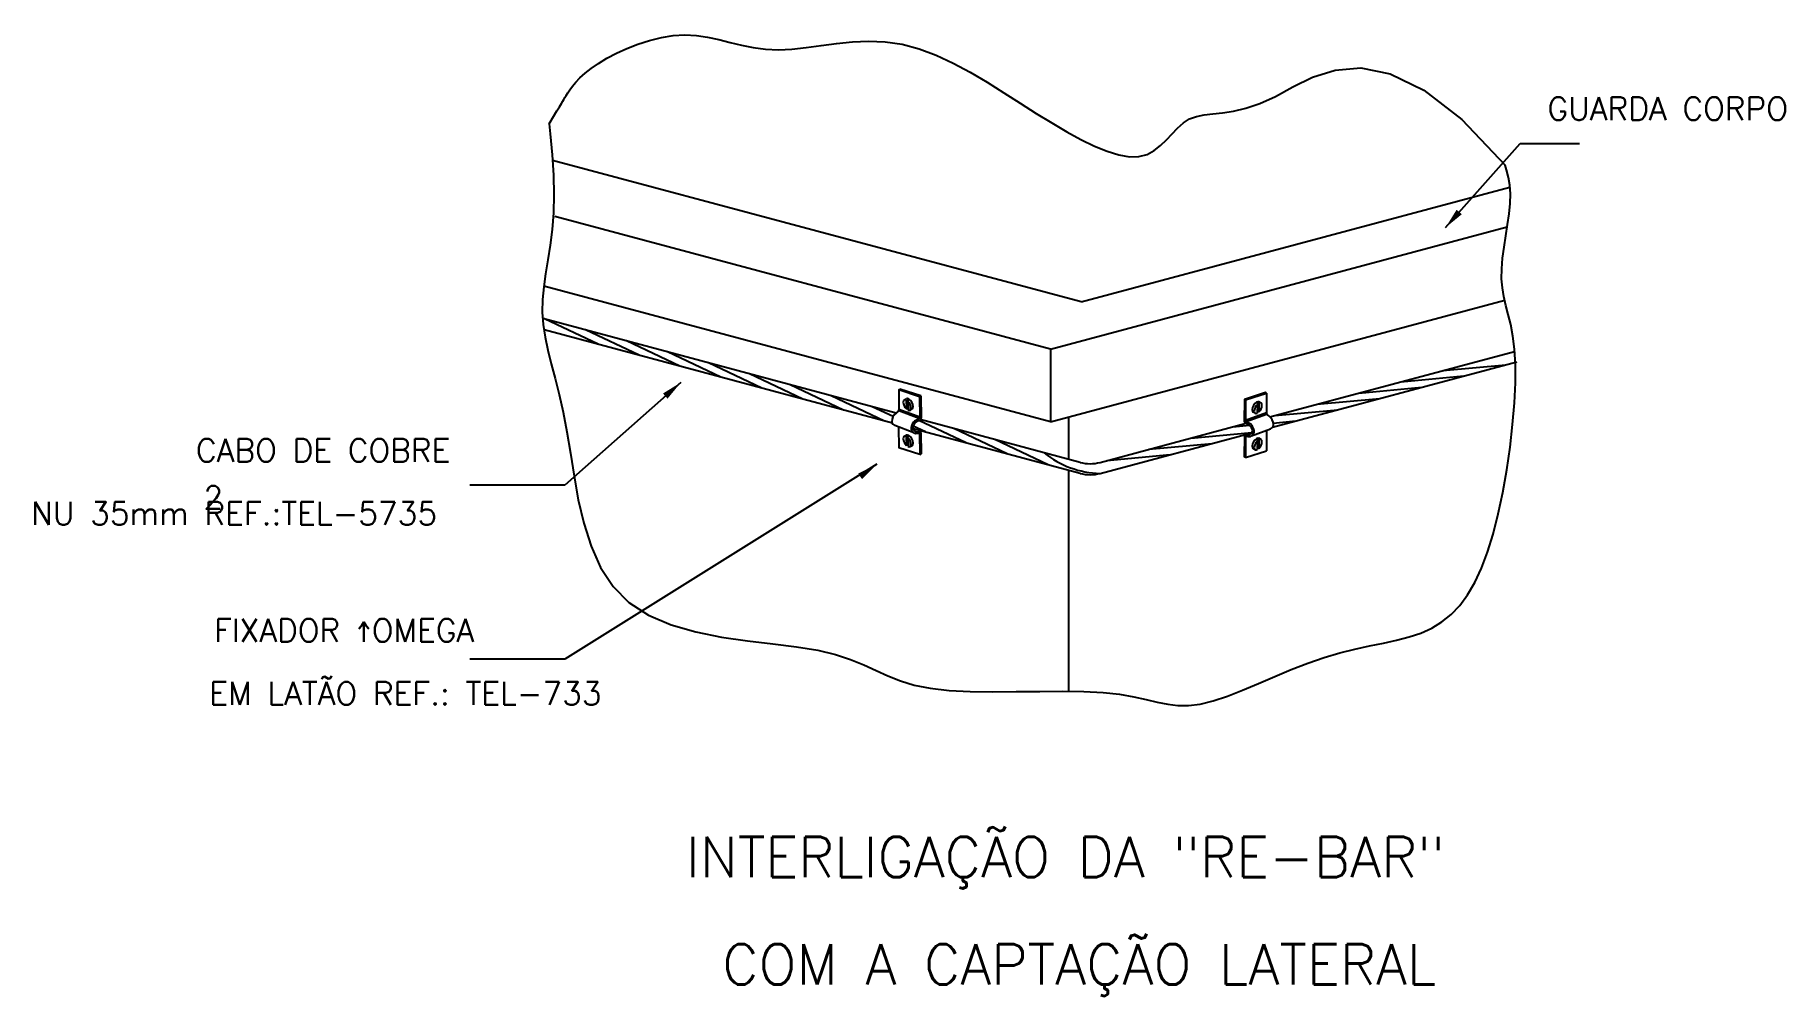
# Model space of a CAD drawing. Header units: millimetres. Extents: x -5608.8 to -5593.6, y -4629.6 to -4621.3.
import ezdxf
from ezdxf.enums import TextEntityAlignment as Align

# ---------------------------------------------------------------- set-up
doc = ezdxf.new("R2010")
doc.units = ezdxf.units.MM
doc.header["$LTSCALE"] = 10
doc.layers.add('Termotécnica', color=7, linetype='Continuous')
doc.styles.add('r140', font='romans.shx')
doc.styles.add('r80', font='romans.shx')

msp = doc.modelspace()

# ---------------------------------------------------------------- linework, layer by layer
at = {"layer": 'Termotécnica', "color": 2}
for p, q in [((-5596.535087130312, -4622.950018528028), (-5595.887230109583, -4622.219880238463)), ((-5595.887230109583, -4622.219880238463), (-5595.370660738578, -4622.219880238463)), ((-5601.312627778568, -4624.565066410886), (-5604.386520234248, -4623.740793796269)), ((-5601.345077595002, -4624.652148688228), (-5604.375418944608, -4623.840171170811)), ((-5598.061823409696, -4624.597668523018), (-5595.934824177329, -4624.027740796403)), ((-5598.041023396138, -4624.687801915103), (-5595.914024163771, -4624.117874188488)), ((-5603.185656948471, -4624.298099071401), (-5604.19441684685, -4625.193179074374)), ((-5599.712653511303, -4624.993773546171), (-5601.103019020836, -4624.621226230707)), ((-5599.540107481235, -4624.993773546171), (-5598.270402308716, -4624.653557070568)), ((-5599.712653511303, -4625.089555403161), (-5601.165701599527, -4624.700212341358)), ((-5599.540107481235, -4625.089555403161), (-5598.220059316558, -4624.735849563465)), ((-5601.480610269053, -4625.01007419915), (-5604.19441684685, -4626.704736029785)), ((-5604.19441684685, -4625.193179074374), (-5605.020029584267, -4625.193179074374)), ((-5604.19441684685, -4626.704736029785), (-5605.020029584267, -4626.704736029785))]:
    msp.add_line(p, q, dxfattribs=at)
at = {"layer": 'Termotécnica', "color": 3}
for p, q in [((-5599.703423870274, -4623.597246720695), (-5604.301933228132, -4622.365079851869)), ((-5599.703423870274, -4623.597246720695), (-5595.975679071178, -4622.598400512187)), ((-5599.969645542943, -4624.008402738689), (-5604.280970975583, -4622.853186570705)), ((-5599.969645542943, -4624.008402738689), (-5595.999194099851, -4622.944523480926)), ((-5599.969645542943, -4624.640841530977), (-5604.376755960349, -4623.459959853678)), ((-5599.969645542943, -4624.640841530977), (-5596.020229231916, -4623.582598619862)), ((-5599.969645542943, -4624.008402738689), (-5599.969645542943, -4624.640841530977)), ((-5601.108847709854, -4624.422501367273, 0.00457126442450315), (-5601.291101857891, -4624.363283404856, -0.0372501056486117)), ((-5601.097898413125, -4624.415818736762, 0.007127054077128899), (-5601.280152561161, -4624.356600774345, -0.03617640784792923)), ((-5598.284547595091, -4624.442914576632, 0.007127054077128899), (-5598.102293447055, -4624.383696614214, -0.03617640784792923)), ((-5598.273598298362, -4624.449597207144, 0.00457126442450315), (-5598.091344150326, -4624.390379244726, -0.0372501056486117)), ((-5601.159020854414, -4624.735623553775, -0.008334254544449865), (-5601.324915466475, -4624.673801441398, -0.06027566661279985)), ((-5599.81465393368, -4624.602794600643), (-5599.81465393368, -4624.966442615367)), ((-5598.223425153803, -4624.762719393645, -0.008334254544449865), (-5598.057530541742, -4624.700897281268, -0.06027566661279985)), ((-5601.106490922794, -4624.924947976267, 0.004365929659292092), (-5601.28874507083, -4624.865730013849, -0.03745544041382276)), ((-5601.095541626065, -4624.918265345755, 0.00692171931191784), (-5601.095615752426, -4624.918241260641, 0.00690410693891375)), ((-5598.286904382151, -4624.945361185625, 0.00692171931191784), (-5598.286830255791, -4624.94533710051, 0.00690410693891375)), ((-5598.275955085423, -4624.952043816136, 0.004365929659292092), (-5598.093700937387, -4624.89282585372, -0.03745544041382276)), ((-5599.81465393368, -4625.062224472357), (-5599.81465393368, -4626.985956874002))]:
    msp.add_line(p, q, dxfattribs=at)
at = {"layer": 'Termotécnica', "color": 1}
for p, q in [((-5603.904911170801, -4623.966243348836), (-5604.37076853373, -4623.745162481668)), ((-5603.549121437525, -4624.061576920542), (-5604.014978800454, -4623.840496053374)), ((-5603.193331704249, -4624.156910492248), (-5603.659189067178, -4623.935829625081)), ((-5602.837541970973, -4624.252244063955), (-5603.301110545985, -4624.032249381654)), ((-5602.481752237697, -4624.347577635662), (-5602.94532081271, -4624.12758295336)), ((-5602.125962504421, -4624.442911207369), (-5602.589531079434, -4624.222916525066)), ((-5596.557938053931, -4624.194703656432), (-5596.009493478972, -4624.143530232469)), ((-5601.770172771146, -4624.538244779074), (-5602.233741346158, -4624.318250096773)), ((-5597.288425586428, -4624.390437200846), (-5596.739981011469, -4624.339263776882)), ((-5596.92318182018, -4624.292570428638), (-5596.374737245221, -4624.241397004675)), ((-5601.41438303787, -4624.633578350781), (-5601.877951612882, -4624.41358366848)), ((-5601.339216268461, -4624.595737321985), (-5601.522161879606, -4624.508917240187)), ((-5601.110033183421, -4624.607447060221, 0.003515874247987332), (-5601.288902669428, -4624.541184614918, 0.004802997997095225)), ((-5601.106565420358, -4624.600162055399, 0.004347167591834156), (-5601.288849971072, -4624.532682669043, -0.03744630099399269)), ((-5601.108081331355, -4624.604444030334, 0.003979134446257581), (-5601.288785270962, -4624.537549765796, -0.03745193798263646)), ((-5598.018913118925, -4624.586170745259), (-5597.470468543966, -4624.534997321296)), ((-5597.653669352677, -4624.488303973052), (-5597.105224777718, -4624.437130549089)), ((-5601.114241228294, -4624.611152187896, 0.002528825279859756), (-5601.290732493719, -4624.545959809087, -0.03793698409255919)), ((-5601.058593304593, -4624.728911922488), (-5601.164787399402, -4624.678515632901)), ((-5600.702803571317, -4624.824245494195), (-5601.115310421967, -4624.628483058069)), ((-5598.384156885174, -4624.684037517466), (-5598.240333525266, -4624.670617868319)), ((-5598.275880587858, -4624.627257895268, 0.004347167591834156), (-5598.093596037145, -4624.559778508913, -0.03744630099399269)), ((-5598.274364676862, -4624.631539870205, 0.003979134446257581), (-5598.093660737255, -4624.564645605667, -0.03745193798263646)), ((-5598.272412824795, -4624.63454290009, 0.003515874247987332), (-5598.093543338788, -4624.568280454789, 0.004802997997095225)), ((-5598.268204779923, -4624.638248027766, 0.002528825279859756), (-5598.091713514498, -4624.573055648957, -0.03793698409255919)), ((-5598.03310736844, -4624.651282328387), (-5597.835712310215, -4624.632864093503)), ((-5600.347013838042, -4624.919579065901), (-5600.810582413054, -4624.699584383599)), ((-5599.991224104766, -4625.014912637607), (-5600.454792679779, -4624.794917955306)), ((-5599.114644417671, -4624.879771061879), (-5598.566199842712, -4624.828597637916)), ((-5598.749400651423, -4624.781904289673), (-5598.21838936194, -4624.732357503932)), ((-5599.47988818392, -4624.977637834086), (-5598.931443608961, -4624.926464410123))]:
    msp.add_line(p, q, dxfattribs=at)
at = {"layer": 'Termotécnica', "color": 3, "extrusion": (-0.2249237125469892, -0.004118489821394214, 0.974367672686071)}
for p, q in [((-5601.291101857891, -4624.363283404856, -0.0372501056486117), (-5601.280152561161, -4624.356600774345, -0.03617640784792923)), ((-5601.291101857891, -4624.363283404856, -0.0372501056486117), (-5601.28874507083, -4624.540573839913, -0.03745544041382276)), ((-5601.108873204455, -4624.422516927269, 0.004565313463392187), (-5601.097898413125, -4624.415818736762, 0.007127054077128899)), ((-5601.108847709854, -4624.422501367273, 0.00457126442450315), (-5601.106490922794, -4624.59979180233, 0.004365929659292092)), ((-5601.097854898232, -4624.415626055872, 0.007137913515430866), (-5601.095435024639, -4624.607408306659, 0.00688588719868362)), ((-5601.310454551635, -4624.562614877033, -0.05646753187071515), (-5601.297486917484, -4624.552500071118, -0.03952382457939057)), ((-5601.291129073878, -4624.686392243076, -0.04969718598385156), (-5601.28874507083, -4624.865730013849, -0.03745544041382276)), ((-5601.131248348089, -4624.621888649165, -0.001442491337913855), (-5601.115232769448, -4624.611718033535, 0.002297545493724287)), ((-5601.123909046748, -4624.633419492326, 0.0002029791448434781), (-5601.104389631683, -4624.622213478382, 0.004756220474340126)), ((-5601.108684533734, -4624.744353715379, 0.0001859034570223206), (-5601.106490922794, -4624.924947976267, 0.004365929659292092)), ((-5601.097652887928, -4624.735015236659, 0.00234860166451271), (-5601.095614884364, -4624.918310057133, 0.006904619327583947)), ((-5601.106516417396, -4624.924963536261, 0.00435997869818113), (-5601.095541626065, -4624.918265345755, 0.00692171931191784))]:
    msp.add_line(p, q, dxfattribs=at)
at = {"layer": 'Termotécnica', "color": 3, "extrusion": (0.224923712547015, -0.004118489821394199, 0.9743676726860653)}
for p, q in [((-5598.091344150326, -4624.390379244726, -0.0372501056486117), (-5598.102293447055, -4624.383696614214, -0.03617640784792923)), ((-5598.091344150326, -4624.390379244726, -0.0372501056486117), (-5598.093700937387, -4624.567669679784, -0.03745544041382276)), ((-5598.284591109985, -4624.442721895743, 0.007137913515430866), (-5598.287010983578, -4624.634504146529, 0.00688588719868362)), ((-5598.273572803761, -4624.449612767138, 0.004565313463392187), (-5598.284547595091, -4624.442914576632, 0.007127054077128899)), ((-5598.273598298362, -4624.449597207144, 0.00457126442450315), (-5598.275955085423, -4624.626887642201, 0.004365929659292092)), ((-5598.258536961468, -4624.660515332196, 0.0002029791448434781), (-5598.278056376534, -4624.649309318252, 0.004756220474340126)), ((-5598.251197660128, -4624.648984489036, -0.001442491337913855), (-5598.267213238769, -4624.638813873406, 0.002297545493724287)), ((-5598.071991456582, -4624.589710716903, -0.05646753187071515), (-5598.084959090733, -4624.579595910988, -0.03952382457939057)), ((-5598.284793120289, -4624.762111076529, 0.00234860166451271), (-5598.286831123853, -4624.945405897003, 0.006904619327583947)), ((-5598.273761474483, -4624.77144955525, 0.0001859034570223206), (-5598.275955085423, -4624.952043816136, 0.004365929659292092)), ((-5598.091316934338, -4624.713488082946, -0.04969718598385156), (-5598.093700937387, -4624.89282585372, -0.03745544041382276)), ((-5598.275929590821, -4624.952059376132, 0.00435997869818113), (-5598.286904382151, -4624.945361185625, 0.00692171931191784))]:
    msp.add_line(p, q, dxfattribs=at)
at = {"layer": 'Termotécnica', "color": 2, "extrusion": (-0.2249237125469892, -0.004118489821394214, 0.974367672686071)}
for p, q in [((-5601.242920337101, -4624.451036918706, -0.02639156594828891), (-5601.224600344686, -4624.439855767686, -0.02211530527056119)), ((-5601.224842485507, -4624.452117747227, -0.02222303057112173), (-5601.219532619089, -4624.448877002528, -0.02098359921935175)), ((-5601.224842485507, -4624.452117747227, -0.02222303057112173), (-5601.223835805126, -4624.52802232145, -0.022311483760073)), ((-5601.223835805126, -4624.52802232145, -0.022311483760073), (-5601.218525938709, -4624.524781576752, -0.02107205240831181)), ((-5601.219532619089, -4624.448877002528, -0.02098359921935175), (-5601.205502486486, -4624.459065122657, -0.01778793711876166)), ((-5601.219532619089, -4624.448877002528, -0.02098359921935175), (-5601.218525938709, -4624.524781576752, -0.02107205240831181)), ((-5601.218525938709, -4624.524781576752, -0.02107205240831181), (-5601.209900705461, -4624.531044875535, -0.01910747147540454)), ((-5601.210812352903, -4624.462305867356, -0.01902736847051397), (-5601.205502486486, -4624.459065122657, -0.01778793711876166)), ((-5601.210812352903, -4624.462305867356, -0.01902736847051397), (-5601.209805672522, -4624.538210441579, -0.01911582165948251)), ((-5601.191727820928, -4624.539291270101, -0.01494728628230695), (-5601.173407828514, -4624.528110119081, -0.010671025604588)), ((-5601.242920337101, -4624.768397116002, -0.02639156594828891), (-5601.224600344686, -4624.757215964983, -0.02211530527056119)), ((-5601.224842485507, -4624.769477944525, -0.02222303057112173), (-5601.219532619089, -4624.766237199825, -0.02098359921935175)), ((-5601.224842485507, -4624.769477944525, -0.02222303057112173), (-5601.223835805126, -4624.845382518748, -0.022311483760073)), ((-5601.223835805126, -4624.845382518748, -0.022311483760073), (-5601.218525938709, -4624.842141774048, -0.02107205240831181)), ((-5601.219532619089, -4624.766237199825, -0.02098359921935175), (-5601.218525938709, -4624.842141774048, -0.02107205240831181)), ((-5601.219532619089, -4624.766237199825, -0.02098359921935175), (-5601.205502486486, -4624.776425319954, -0.01778793711876166)), ((-5601.218525938709, -4624.842141774048, -0.02107205240831181), (-5601.209900705461, -4624.848405072832, -0.01910747147540454)), ((-5601.210812352903, -4624.779666064653, -0.01902736847051397), (-5601.205502486486, -4624.776425319954, -0.01778793711876166)), ((-5601.210812352903, -4624.779666064653, -0.01902736847051397), (-5601.209805672522, -4624.855570638876, -0.01911582165948251)), ((-5601.191727820928, -4624.856651467398, -0.01494728628230695), (-5601.173407828514, -4624.845470316379, -0.010671025604588))]:
    msp.add_line(p, q, dxfattribs=at)
at = {"layer": 'Termotécnica', "color": 2, "extrusion": (0.224923712547015, -0.004118489821394199, 0.9743676726860653)}
for p, q in [((-5598.162913389127, -4624.475972842398, -0.02098359921935175), (-5598.17694352173, -4624.486160962527, -0.01778793711876166)), ((-5598.171633655314, -4624.489401707226, -0.01902736847051397), (-5598.17694352173, -4624.486160962527, -0.01778793711876166)), ((-5598.171633655314, -4624.489401707226, -0.01902736847051397), (-5598.172640335694, -4624.565306281449, -0.01911582165948251)), ((-5598.162913389127, -4624.475972842398, -0.02098359921935175), (-5598.163920069507, -4624.551877416621, -0.02107205240831181)), ((-5598.15760352271, -4624.479213587098, -0.02222303057112173), (-5598.162913389127, -4624.475972842398, -0.02098359921935175)), ((-5598.15760352271, -4624.479213587098, -0.02222303057112173), (-5598.158610203091, -4624.555118161321, -0.022311483760073)), ((-5598.139525671116, -4624.478132758575, -0.02639156594828891), (-5598.157845663531, -4624.466951607556, -0.02211530527056119)), ((-5598.190718187288, -4624.566387109971, -0.01494728628230695), (-5598.209038179703, -4624.555205958952, -0.010671025604588)), ((-5598.163920069507, -4624.551877416621, -0.02107205240831181), (-5598.172545302756, -4624.558140715405, -0.01910747147540454)), ((-5598.158610203091, -4624.555118161321, -0.022311483760073), (-5598.163920069507, -4624.551877416621, -0.02107205240831181)), ((-5598.162913389127, -4624.793333039695, -0.02098359921935175), (-5598.17694352173, -4624.803521159824, -0.01778793711876166)), ((-5598.171633655314, -4624.806761904523, -0.01902736847051397), (-5598.17694352173, -4624.803521159824, -0.01778793711876166)), ((-5598.171633655314, -4624.806761904523, -0.01902736847051397), (-5598.172640335694, -4624.882666478747, -0.01911582165948251)), ((-5598.162913389127, -4624.793333039695, -0.02098359921935175), (-5598.163920069507, -4624.869237613919, -0.02107205240831181)), ((-5598.15760352271, -4624.796573784394, -0.02222303057112173), (-5598.162913389127, -4624.793333039695, -0.02098359921935175)), ((-5598.15760352271, -4624.796573784394, -0.02222303057112173), (-5598.158610203091, -4624.872478358618, -0.022311483760073)), ((-5598.139525671116, -4624.795492955873, -0.02639156594828891), (-5598.157845663531, -4624.784311804853, -0.02211530527056119)), ((-5598.190718187288, -4624.883747307268, -0.01494728628230695), (-5598.209038179703, -4624.872566156248, -0.010671025604588)), ((-5598.163920069507, -4624.869237613919, -0.02107205240831181), (-5598.172545302756, -4624.875500912703, -0.01910747147540454)), ((-5598.158610203091, -4624.872478358618, -0.022311483760073), (-5598.163920069507, -4624.869237613919, -0.02107205240831181))]:
    msp.add_line(p, q, dxfattribs=at)
at = {"layer": 'Termotécnica', "color": 1}
for points in [[(-5604.330095702452, -4622.046248906274), (-5604.291795115374, -4621.982736592317), (-5604.262619245609, -4621.934352809374), (-5604.240832435938, -4621.898216887788), (-5604.224699029137, -4621.871448157901), (-5604.212483367985, -4621.851165950055), (-5604.202449795261, -4621.834489594596), (-5604.192862653743, -4621.818538421864), (-5604.18198628621, -4621.800431762203), (-5604.168206262828, -4621.777852993518), (-5604.150393063312, -4621.750741683963), (-5604.127538394767, -4621.719601449256), (-5604.098633964297, -4621.684935905112), (-5604.062671479005, -4621.647248667249), (-5604.018642645997, -4621.607043351382), (-5603.965539172375, -4621.56482357323), (-5603.902352765244, -4621.521092948507), (-5603.828537266065, -4621.476543948765), (-5603.745395053731, -4621.432624468885), (-5603.654690641493, -4621.390971259586), (-5603.558188542601, -4621.353221071582), (-5603.457653270304, -4621.321010655592), (-5603.354849337855, -4621.295976762331), (-5603.251541258503, -4621.279756142515), (-5603.149493545498, -4621.273985546862), (-5603.049977068418, -4621.279525318681), (-5602.952288122156, -4621.29413017166), (-5602.855229357932, -4621.314778412077), (-5602.757603426962, -4621.338448346215), (-5602.658212980468, -4621.362118280353), (-5602.555860669669, -4621.38276652077), (-5602.449349145782, -4621.397371373749), (-5602.33748106003, -4621.402911145568), (-5602.219363652402, -4621.397528753642), (-5602.095322517982, -4621.384025559917), (-5601.965987840627, -4621.366367537472), (-5601.831989804194, -4621.348520659388), (-5601.693958592536, -4621.334450898742), (-5601.552524389511, -4621.328124228617), (-5601.408317378975, -4621.333506622089), (-5601.261967744784, -4621.354564052241), (-5601.114116173798, -4621.394076897041), (-5600.965445364891, -4621.450083154022), (-5600.81664851994, -4621.519435225609), (-5600.668418840824, -4621.598985514224), (-5600.521449529419, -4621.685586422293), (-5600.376433787605, -4621.776090352237), (-5600.234064817259, -4621.867349706481), (-5600.095035820257, -4621.95621688745), (-5599.960071507642, -4622.039796105279), (-5599.830022627102, -4622.116198800958), (-5599.705771435492, -4622.183788223192), (-5599.588200189663, -4622.240927620684), (-5599.478191146467, -4622.285980242136), (-5599.376626562758, -4622.317309336254), (-5599.284388695388, -4622.333278151739), (-5599.20235980121, -4622.332249937297), (-5599.130917990249, -4622.313542713098), (-5599.068424785224, -4622.280293585191), (-5599.012737562022, -4622.236594431091), (-5598.961713696536, -4622.186537128316), (-5598.913210564654, -4622.13421355438), (-5598.865085542267, -4622.083715586801), (-5598.815196005266, -4622.039135103095), (-5598.761399329538, -4622.004563980778), (-5598.701710436902, -4621.982588496367), (-5598.634774432878, -4621.969772522385), (-5598.559393968912, -4621.961174330357), (-5598.474371696452, -4621.951852191804), (-5598.378510266944, -4621.936864378253), (-5598.270612331835, -4621.911269161226), (-5598.149480542571, -4621.870124812248), (-5598.013917550599, -4621.808489602841), (-5597.86223926633, -4621.726150248995), (-5597.690814636027, -4621.641807244553), (-5597.495525864915, -4621.578889527822), (-5597.272255158223, -4621.560826037112), (-5597.016884721177, -4621.611045710729), (-5596.725296759002, -4621.752977486982), (-5596.393373476926, -4622.010050304179), (-5596.016997080176, -4622.405693100627)], [(-5604.330095702452, -4622.046248906274), (-5604.321628289721, -4622.132985492475), (-5604.305220583942, -4622.316106649917), (-5604.293248930381, -4622.494453698862), (-5604.288613824621, -4622.66393454636), (-5604.293291584721, -4622.821387766429), (-5604.30556181866, -4622.967374600996), (-5604.322779956891, -4623.103386958958), (-5604.342301429872, -4623.230916749217), (-5604.361481668059, -4623.35145588067), (-5604.377676101906, -4623.466496262218), (-5604.38824016187, -4623.577529802761), (-5604.390529278406, -4623.686048411198), (-5604.382645333059, -4623.793707395962), (-5604.365676011735, -4623.902815663631), (-5604.341455451425, -4624.015845520315), (-5604.311817789124, -4624.135269272128), (-5604.278597161825, -4624.263559225177), (-5604.243627706524, -4624.403187685576), (-5604.208743560211, -4624.556626959436), (-5604.175778859882, -4624.726349352867), (-5604.145465838549, -4624.913356576108), (-5604.114129113297, -4625.112767955899), (-5604.076991397229, -4625.31823222311), (-5604.029275403451, -4625.523398108609), (-5603.966203845064, -4625.721914343263), (-5603.882999435174, -4625.907429657942), (-5603.774884886884, -4626.073592783513), (-5603.637082913298, -4626.214052450844), (-5603.466970272042, -4626.324368455005), (-5603.270539898828, -4626.407744847871), (-5603.055938773889, -4626.469296745518), (-5602.831313877462, -4626.514139264022), (-5602.604812189777, -4626.547387519458), (-5602.384580691072, -4626.574156627906), (-5602.17876636158, -4626.599561705439), (-5601.995516181533, -4626.628717868133), (-5601.840432088478, -4626.665468557369), (-5601.708935849196, -4626.708570515736), (-5601.593904187779, -4626.755508811128), (-5601.488213828321, -4626.80376851144), (-5601.384741494913, -4626.850834684566), (-5601.276363911648, -4626.894192398398), (-5601.155957802619, -4626.931326720829), (-5601.016399891918, -4626.959722719755), (-5600.852827584017, -4626.977696669445), (-5600.669421004914, -4626.986889669676), (-5600.472620960982, -4626.989774026602), (-5600.268868258599, -4626.988822046376), (-5600.064603704139, -4626.986506035151), (-5599.86626810398, -4626.985298299081), (-5599.680302264495, -4626.987671144319), (-5599.513146992063, -4626.996096877019), (-5599.369373410847, -4627.012110032039), (-5599.246073916162, -4627.033494059065), (-5599.138471221114, -4627.057094636483), (-5599.041788038803, -4627.079757442686), (-5598.951247082336, -4627.098328156061), (-5598.862071064816, -4627.109652454998), (-5598.769482699346, -4627.110576017888), (-5598.668704699031, -4627.097944523118), (-5598.556125662474, -4627.069697715576), (-5598.432797730286, -4627.028151606134), (-5598.300938928573, -4626.976716272163), (-5598.162767283445, -4626.918801791033), (-5598.020500821011, -4626.857818240113), (-5597.876357567378, -4626.797175696775), (-5597.732555548659, -4626.740284238388), (-5597.591312790958, -4626.690553942321), (-5597.454527412752, -4626.650371862746), (-5597.322817901975, -4626.618032961034), (-5597.196482838928, -4626.590809175355), (-5597.07582080391, -4626.565972443883), (-5596.96113037722, -4626.540794704786), (-5596.852710139159, -4626.512547896239), (-5596.750858670028, -4626.47850395641), (-5596.655874550125, -4626.435934823474), (-5596.567942614879, -4626.382417921666), (-5596.486792720221, -4626.316752619488), (-5596.412040977211, -4626.238043771508), (-5596.343303496909, -4626.145396232293), (-5596.280196390374, -4626.037914856411), (-5596.222335768665, -4625.914704498428), (-5596.169337742843, -4625.774870012914), (-5596.120818423965, -4625.617516254434), (-5596.076550322307, -4625.442771100807), (-5596.03693154499, -4625.254854522843), (-5596.002516598355, -4625.059009514604), (-5595.973859988739, -4624.860479070153), (-5595.951516222479, -4624.66450618355), (-5595.936039805915, -4624.476333848856), (-5595.927985245384, -4624.301205060134), (-5595.927907047223, -4624.144362811444), (-5595.935904738112, -4624.009522666342), (-5595.950257926097, -4623.89429046636), (-5595.968791239562, -4623.794744622525), (-5595.989329306894, -4623.706963545865), (-5596.00969675648, -4623.627025647404), (-5596.027718216706, -4623.551009338169), (-5596.041218315956, -4623.474993029187), (-5596.048021682618, -4623.395055131486), (-5596.046678068969, -4623.308275766307), (-5596.038637722846, -4623.215741895758), (-5596.026076015983, -4623.119542192164), (-5596.011168320108, -4623.02176532785), (-5595.996090006951, -4622.924499975138), (-5595.983016448245, -4622.829834806354), (-5595.974123015718, -4622.739858493823), (-5595.971585081101, -4622.656659709867), (-5595.976860001277, -4622.581595381062), (-5595.988533073742, -4622.513095450986), (-5596.004471581144, -4622.448858117463), (-5596.016997080176, -4622.405693100627)]]:
    msp.add_lwpolyline(points, dxfattribs=at)
at = {"layer": 'Termotécnica', "color": 3, "extrusion": (-0.2249237125469892, -0.004118489821394214, 0.974367672686071)}
for centre, radius, start, end in [((4521.216119332702, -5539.318939109711, 1278.872287500676), 0.01709009980160075, 26.08850650653583, 77.89212767212821), ((4521.316343419754, -5539.283334198782, 1278.858736486177), 0.08731736026592424, 210.803354489332, 271.7493495254678), ((4521.311502479512, -5539.326511696113, 1278.858736486177), 0.04473347739922951, 279.6602093346589, 335.6204289399305), ((4521.380904274611, -5539.113803834752, 1278.872287500675), 0.08206455531753287, 200.2026834915071, 272.8769287971627), ((4521.372967879307, -5539.142849255049, 1278.872287500675), 0.03744392893132647, 247.4404828043017, 27.97473790259861), ((4521.378850483001, -5539.11391187306, 1278.872287500675), 0.06666537172882525, 198.2868127510173, 252.3197920971581), ((4521.278663995236, -5539.133034473586, 1278.872287500675), 0.01709009980160012, 26.08850650653565, 77.89212767212821), ((4521.29039412415, -5539.120667473044, 1278.872287500675), 0.0155481082346302, 23.01086409891347, 91.2080414464899), ((4521.376778360402, -5539.15028797893, 1278.872287500675), 0.04616686402465989, 279.2154773181491, 19.46252083860108)]:
    msp.add_arc(centre, radius, start, end, dxfattribs=at)
at = {"layer": 'Termotécnica', "color": 3, "extrusion": (0.224923712547015, -0.004118489821394199, 0.9743676726860653)}
for centre, radius, start, end in [((-4726.350613104921, 5371.366186821635, -1240.134278895277), 0.01554810823463645, 88.7919585533017, 156.9891359008007), ((-4726.338882976006, 5371.353819821094, -1240.134278895277), 0.01709009980170022, 102.1078723281986, 153.9114934938437), ((-4726.439069463771, 5371.37294242162, -1240.134278895277), 0.06666537172887263, 287.6802079028419, 341.7131872490324), ((-4726.441123255381, 5371.373050459928, -1240.134278895277), 0.0820645553175279, 267.1230712028371, 339.7973165084933), ((-4726.276338313472, 5371.167915184968, -1240.134278895276), 0.01709009980164224, 102.1078723279837, 153.9114934935593), ((-4726.376562400525, 5371.203520095898, -1240.147829909775), 0.0873173602658956, 268.2506504745321, 329.1966455105685), ((-4726.371721460282, 5371.160342598567, -1240.147829909775), 0.04473347739920614, 204.3795710600685, 260.339790665341), ((-4726.433186860078, 5371.344005039631, -1240.134278895277), 0.03744392893136077, 152.0252620974973, 292.5595171956983), ((-4726.437848616265, 5371.336660324977, -1240.134278895277), 0.04616686402462126, 160.5374791613979, 260.7845226818508)]:
    msp.add_arc(centre, radius, start, end, dxfattribs=at)
at = {"layer": 'Termotécnica', "color": 3}
for centre, radius, start, end in [((-5601.118985012354, -4624.749053728286, 0.0001859034569402618), 0.01132210144377396, 24.52677441788203, 105.7862412265267), ((-5601.109964957145, -4624.7356834309, 0.00234860166451271), 0.01233018783121604, 3.106479315501187, 104.0614103383764), ((-5598.272481051072, -4624.762779270771, 0.00234860166451271), 0.01233018783124556, 75.93858966167413, 176.8935206846029), ((-5598.263460995863, -4624.776149568156, 0.0001859034569402618), 0.01132210144380685, 74.21375877370221, 155.4732255823292)]:
    msp.add_arc(centre, radius, start, end, dxfattribs=at)
at = {"layer": 'Termotécnica', "color": 1}
msp.add_arc((-5599.519808075385, -4624.290999341), 0.798814027350403, 230.8219656832225, 268.5438469319081, dxfattribs=at)
at = {"layer": 'Termotécnica', "color": 2}
for centre in [(-5599.626380496269, -4624.671798270741), (-5599.626380496269, -4624.767580127731)]:
    msp.add_arc(centre, 0.333333333333317, 255.0000000000056, 284.9999999999944, dxfattribs=at)
at = {"layer": 'Termotécnica', "color": 2, "extrusion": (-0.224923712544614, -0.004118489825488958, 0.9743676726866021)}
for centre, start_param, end_param in [((-5601.217320596487, -4624.495170098176, -0.02066864758315716), -0.6446727479210344, 2.073751003369741), ((-5601.217320596487, -4624.495170098176, -0.02066864758315716), 2.496755955724302, 5.215581415071472), ((-5601.217320596487, -4624.812530295473, -0.02066864758315716), -0.6446727479210344, 2.073751003369741), ((-5601.217320596487, -4624.812530295473, -0.02066864758315716), 2.496755955724302, 5.215581415071472)]:
    msp.add_ellipse(centre, major_axis=(-0.02559277555866473, 0.0441211719255989, -0.005721361300853383), ratio=0.5002785512702852, start_param=start_param, end_param=end_param, dxfattribs=at)
at = {"layer": 'Termotécnica', "color": 2, "extrusion": (-0.22492371254472, -0.004118489825306104, 0.9743676726865783)}
for centre in [(-5601.199000604072, -4624.483988947156, -0.01639238690542943), (-5601.199000604072, -4624.801349144454, -0.01639238690542943)]:
    msp.add_ellipse(centre, major_axis=(-0.02559277555861641, 0.04412117192559891, -0.005721361300853432), ratio=0.5002785512702852, start_param=3.141592653589793, end_param=6.283185307179586, dxfattribs=at)
at = {"layer": 'Termotécnica', "color": 2, "extrusion": (0.2249237125447394, -0.004118489825317054, 0.9743676726865738)}
for centre in [(-5598.183445404145, -4624.511084787026, -0.01639238690542943), (-5598.183445404145, -4624.828444984324, -0.01639238690542943)]:
    msp.add_ellipse(centre, major_axis=(0.02559277555861623, 0.0441211719255989, -0.005721361300853431), ratio=0.5002785512702852, start_param=0, end_param=3.141592653589793, dxfattribs=at)
at = {"layer": 'Termotécnica', "color": 2, "extrusion": (0.2249237125446329, -0.004118489825500532, 0.9743676726865975)}
for centre, start_param, end_param in [((-5598.16512541173, -4624.522265938046, -0.02066864758315716), 1.067603892108115, 3.786429351455284), ((-5598.16512541173, -4624.522265938046, -0.02066864758315716), 4.209434303809846, 6.927858055100621), ((-5598.16512541173, -4624.839626135344, -0.02066864758315716), 1.067603892108115, 3.786429351455284), ((-5598.16512541173, -4624.839626135344, -0.02066864758315716), 4.209434303809846, 6.927858055100621)]:
    msp.add_ellipse(centre, major_axis=(0.02559277555866473, 0.0441211719255989, -0.005721361300853383), ratio=0.5002785512702852, start_param=start_param, end_param=end_param, dxfattribs=at)
at = {"layer": 'Termotécnica', "color": 2}
for points in [[(-5596.439121419928, -4622.794976478671), (-5596.394024847725, -4622.834481144167), (-5596.535087130312, -4622.950018528028)], [(-5603.340698997828, -4624.394064781785), (-5603.301194332332, -4624.439161353988), (-5603.185656948472, -4624.298099071401)], [(-5601.644114651479, -4625.090782139065), (-5601.609101028673, -4625.139447996073), (-5601.480610269053, -4625.01007419915)]]:
    msp.add_solid(points, dxfattribs=at)

# ---------------------------------------------------------------- texts
at = {"layer": 'Termotécnica', "color": 2, "style": 'r80'}
for s, p in [('GUARDA CORPO ', (-5595.648847089664, -4622.015005914446)), ('CABO DE COBRE', (-5607.401547890127, -4624.988304750357)), ('2', (-5607.337128753187, -4625.398979787451)), ('NU 35mm REF.:TEL-5735', (-5608.836246316862, -4625.53731771483)), ('FIXADOR ^ OMEGA', (-5607.244649144312, -4626.555734510435)), ('EM LATÃO REF.: TEL-733', (-5607.285775987342, -4627.104747474908))]:
    msp.add_text(s, height=0.2, dxfattribs=at).set_placement(p)
at = {"layer": 'Termotécnica', "color": 5, "style": 'r140'}
for s, p in [('INTERLIGAÇÃO DA "RE-BAR" ', (-5599.719894454533, -4628.431895569399)), ('COM A CAPTAÇÃO LATERAL', (-5599.719894454533, -4629.366949273402))]:
    msp.add_text(s, height=0.35, dxfattribs=at).set_placement(p, align=Align.MIDDLE)

doc.saveas('drawing.dxf')
